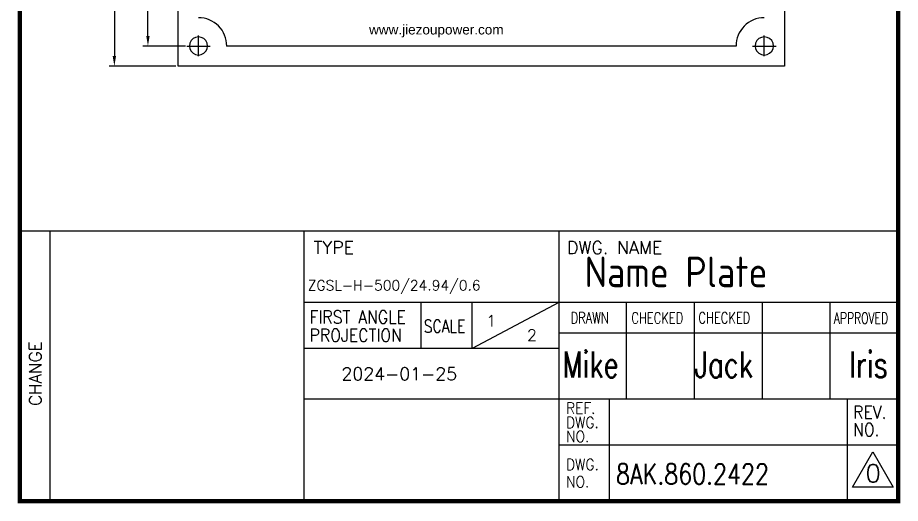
# Model space of a CAD drawing. Header units: millimetres. Extents: x 128333 to 138423, y -158939 to -152492.
# Drawn here: x 138204.2 to 138422.6, y -158068.7 to -157948.6 of the extents above; entities that cross this region are included whole.
import ezdxf

# ---------------------------------------------------------------- set-up
doc = ezdxf.new("R2010")
doc.units = ezdxf.units.MM
doc.header["$LTSCALE"] = 13
doc.linetypes.add('CENTER', pattern=[50.8, 31.75, -6.35, 6.35, -6.35])
doc.layers.get('0').update_dxf_attribs({"color": 1, "linetype": 'CENTER'})
for name, color, linetype in [('1', 4, 'Continuous'), ('2', 3, 'Continuous'), ('PDF_Geometry', 7, 'Continuous')]:
    doc.layers.add(name, color=color, linetype=linetype)
doc.styles.add('Note Text (ANSI)', font='arial.ttf')
doc.styles.add('ROMANS', font='romans.shx', dxfattribs={"bigfont": 'whgtxt.shx'})
doc.styles.get("Standard").update_dxf_attribs({"font": 'gbenor.shx', "bigfont": 'gbcbig.shx'})
doc.dimstyles.new('ISO-25', dxfattribs={"dimtxt": 2.5, "dimasz": 2.5, "dimexe": 1.25, "dimexo": 0.625, "dimtad": 1, "dimtxsty": 'Standard', "dimcen": 2.5, "dimadec": 0, "dimazin": 0, "dimtfac": 1, "dimtmove": 0, "dimatfit": 3, "dimfxl": 1, "dimarcsym": 0})

# ---------------------------------------------------------------- blocks, each defined once
blk = doc.blocks.new('*D75')
at = {"layer": '2', "color": 0, "linetype": 'Continuous', "lineweight": -2}
for p, q in [((138245.76, -157790.59), (138235.21, -157790.59)), ((138236.46, -157953.11), (138236.46, -157793.09)), ((138245.76, -157955.61), (138235.21, -157955.61))]:
    blk.add_line(p, q, dxfattribs=at)
at = {"layer": '2', "color": 0, "linetype": 'Continuous', "lineweight": 30}
for points in [[(138236.05, -157793.09), (138236.88, -157793.09), (138236.46, -157790.59)], [(138236.05, -157953.11), (138236.88, -157953.11), (138236.46, -157955.61)]]:
    blk.add_solid(points, dxfattribs=at)
at = {"layer": 'Defpoints', "color": 0, "linetype": 'Continuous', "lineweight": 30}
for p in [(138236.46, -157790.59), (138246.39, -157790.59), (138246.39, -157955.61)]:
    blk.add_point(p, dxfattribs=at)
at = {"layer": '2', "color": 0, "linetype": 'Continuous', "insert": (138234.59, -157873.1), "char_height": 2.5, "attachment_point": 5, "rotation": 90}
blk.add_mtext('165', dxfattribs=at)
blk = doc.blocks.new('*D76')
at = {"layer": '2', "color": 0, "linetype": 'Continuous', "lineweight": -2}
for p, q in [((138243.35, -157785.6), (138226.9, -157785.6)), ((138228.15, -157788.1), (138228.15, -157958.11)), ((138243.35, -157960.61), (138226.9, -157960.61))]:
    blk.add_line(p, q, dxfattribs=at)
at = {"layer": '2', "color": 0, "linetype": 'Continuous', "lineweight": 30}
for points in [[(138227.73, -157788.1), (138228.57, -157788.1), (138228.15, -157785.6)], [(138227.73, -157958.11), (138228.57, -157958.11), (138228.15, -157960.61)]]:
    blk.add_solid(points, dxfattribs=at)
at = {"layer": 'Defpoints', "color": 0, "linetype": 'Continuous', "lineweight": 30}
for p in [(138243.97, -157785.6), (138228.15, -157960.61), (138243.97, -157960.61)]:
    blk.add_point(p, dxfattribs=at)
at = {"layer": '2', "color": 0, "linetype": 'Continuous', "insert": (138226.28, -157873.1), "char_height": 2.5, "attachment_point": 5, "rotation": 90}
blk.add_mtext('175', dxfattribs=at)

msp = doc.modelspace()

# ---------------------------------------------------------------- linework, layer by layer
at = {"layer": '1', "color": 0, "linetype": 'Continuous'}
for p, q in [((138204.747, -158068.176), (138204.747, -157719.156)), ((138422.097, -157719.156), (138422.097, -158068.176)), ((138422.097, -158068.176), (138204.747, -158068.176))]:
    msp.add_line(p, q, dxfattribs=at)
at = {"layer": '1'}
msp.add_line((138275.097, -158068.215), (138212.307, -158068.215), dxfattribs=at)
at = {"layer": '1', "const_width": 1.05}
msp.add_lwpolyline([(138204.747, -157719.156), (138422.097, -157719.156), (138422.097, -158068.176), (138204.747, -158068.176), (138204.747, -157719.156), (138422.097, -157719.156)], dxfattribs=at)
at = {"layer": '2'}
for p, q in [((138422.097, -158001.396), (138204.747, -158001.396)), ((138422.097, -158001.396), (138204.747, -158001.396)), ((138212.307, -158068.176), (138212.307, -158001.396)), ((138275.097, -158068.176), (138275.097, -158001.396)), ((138338.097, -158001.396), (138338.097, -158068.176)), ((138422.097, -158019.036), (138275.097, -158019.036)), ((138304.077, -158030.376), (138304.077, -158019.036)), ((138338.097, -158019.036), (138316.677, -158030.376)), ((138316.677, -158030.376), (138316.677, -158019.036)), ((138354.897, -158042.976), (138354.897, -158019.036)), ((138371.697, -158042.976), (138371.697, -158019.036)), ((138388.497, -158042.976), (138388.497, -158019.036)), ((138405.297, -158042.976), (138405.297, -158019.036)), ((138422.097, -158026.596), (138338.097, -158026.596)), ((138338.097, -158030.376), (138275.097, -158030.376)), ((138422.097, -158042.976), (138275.097, -158042.976)), ((138350.697, -158068.176), (138350.697, -158042.976)), ((138409.497, -158042.976), (138409.497, -158068.176)), ((138422.097, -158054.316), (138338.097, -158054.316)), ((138410.757, -158064.709), (138415.797, -158055.98)), ((138415.797, -158055.98), (138420.837, -158064.709)), ((138420.837, -158064.709), (138410.757, -158064.709))]:
    msp.add_line(p, q, dxfattribs=at)
at = {"layer": 'PDF_Geometry', "lineweight": 25}
for points in [[(138243.972, -157785.596), (138393.993, -157785.596), (138393.993, -157960.611), (138243.972, -157960.611), (138243.972, -157785.596)], [(138251.218, -157955.612), (138251.105, -157954.882), (138250.768, -157954.264), (138250.263, -157953.759), (138249.645, -157953.478), (138248.971, -157953.365), (138248.241, -157953.478), (138247.623, -157953.759), (138247.118, -157954.264), (138246.837, -157954.882), (138246.724, -157955.612), (138246.837, -157956.286), (138247.118, -157956.904), (138247.623, -157957.409), (138248.241, -157957.746), (138248.971, -157957.859), (138249.645, -157957.746), (138250.263, -157957.409), (138250.768, -157956.904), (138251.105, -157956.286), (138251.218, -157955.612)], [(138248.971, -157958.14), (138248.971, -157953.028)], [(138391.241, -157955.612), (138391.129, -157954.882), (138390.792, -157954.264), (138390.286, -157953.759), (138389.669, -157953.478), (138388.938, -157953.365), (138388.264, -157953.478), (138387.647, -157953.759), (138387.141, -157954.264), (138386.804, -157954.882), (138386.692, -157955.612), (138386.804, -157956.286), (138387.141, -157956.904), (138387.647, -157957.409), (138388.264, -157957.746), (138388.938, -157957.859), (138389.669, -157957.746), (138390.286, -157957.409), (138390.792, -157956.904), (138391.129, -157956.286), (138391.241, -157955.612)], [(138388.938, -157958.14), (138388.938, -157953.028)], [(138246.05, -157955.612), (138251.836, -157955.612)], [(138246.387, -157955.612), (138251.499, -157955.612)], [(138381.974, -157955.612), (138255.936, -157955.612)], [(138386.074, -157955.612), (138391.859, -157955.612)], [(138386.411, -157955.612), (138391.522, -157955.612)]]:
    msp.add_lwpolyline(points, dxfattribs=at)
for centre, radius, start, end in [((138248.985, -157955.562), 6.955, 359.59046, 90.11743), ((138388.956, -157955.586), 6.985, 90.14542, 180.21199)]:
    msp.add_arc(centre, radius, start, end, dxfattribs=at)

# ---------------------------------------------------------------- texts
at = {"color": 4}
msp.add_text('Name Plate', height=7.56, dxfattribs=at).set_placement((138344.51, -158015.246))
at = {"color": 4, "style": 'ROMANS', "width": 0.8}
msp.add_text('8AK.860.2422', height=5.04, dxfattribs=at).set_placement((138352.279, -158063.987))
at = {"layer": '2', "style": 'ROMANS'}
for s, height, p in [('TYPE', 3.15, (138277.455, -158007.029)), ('DWG. NAME', 3.15, (138340.112, -158007.029)), ('1', 2.835, (138320.179, -158025.003))]:
    msp.add_text(s, height=height, dxfattribs=at).set_placement(p)
at = {"layer": '2', "color": 4, "style": 'ROMANS'}
for s, height, p in [('ZGSL-H-500/24.94/0.6', 2.52, (138275.996, -158016.045)), ('2', 2.835, (138330.252, -158028.538)), ('2024-01-25', 3.15, (138284.338, -158038.267)), ('0', 4.41, (138414.006, -158063.485))]:
    msp.add_text(s, height=height, dxfattribs=at).set_placement(p)
at = {"layer": '2', "style": 'ROMANS'}
for s, height, width, p in [('FIRST ANGLE', 3.15, 0.9, (138276.454, -158024.204)), ('SCALE', 3.15, 0.8, (138304.715, -158026.456)), ('DRAWN', 2.772, 0.75, (138341.043, -158024.197)), ('CHECKED', 2.772, 0.75, (138356.065, -158024.239)), ('CHECKED', 2.772, 0.75, (138372.666, -158024.197)), ('APPROVED', 2.772, 0.7, (138406.191, -158024.284)), ('PROJECTION', 3.15, 0.9, (138276.454, -158028.709)), ('Mike', 6.4375, 0.75, (138339.048, -158037.586)), ('Jack', 6.4375, 0.75, (138371.698, -158037.586)), ('lris', 6.4375, 0.75, (138409.979, -158037.586)), ('REF.', 2.772, 0.9, (138339.907, -158046.562)), ('REV.', 3.15, 0.9, (138410.93, -158047.756)), ('DWG.', 2.772, 0.9, (138339.907, -158050.076)), ('NO.', 3.15, 0.9, (138410.93, -158052.052)), ('NO.', 2.772, 0.9, (138339.907, -158053.563)), ('DWG.', 2.772, 0.9, (138339.904, -158060.491)), ('NO.', 2.772, 0.9, (138339.904, -158064.786))]:
    msp.add_text(s, height=height, dxfattribs=dict(at, width=width)).set_placement(p)
msp.add_text('CHANGE', height=3.024, rotation=90, dxfattribs=at).set_placement((138210.104, -158044.603))
at = {"layer": '2', "linetype": 'Continuous', "insert": (138291.171, -157953.475), "char_height": 2.40214, "attachment_point": 7, "style": 'Note Text (ANSI)'}
msp.add_mtext('{\\W0.997175;www.jiezoupower.com}', dxfattribs=at)

# ---------------------------------------------------------------- dimensions: what is measured, and where the dimension line sits
at = {"layer": '2', "linetype": 'Continuous'}
for base, p1, p2, picture, middle in [((138228.151, -157960.611), (138243.972, -157785.596), (138243.972, -157960.611), '*D76', (138226.276, -157873.103)), ((138236.462, -157790.594), (138246.387, -157955.612), (138246.387, -157790.594), '*D75', (138234.587, -157873.103))]:
    dim = msp.add_linear_dim(base=base, p1=p1, p2=p2, angle=90, dimstyle='ISO-25', override={"dimdec": 0}, dxfattribs=at)
    dim.commit()
    dim.dimension.update_dxf_attribs({"geometry": picture, "text_midpoint": middle})

doc.saveas('drawing.dxf')
